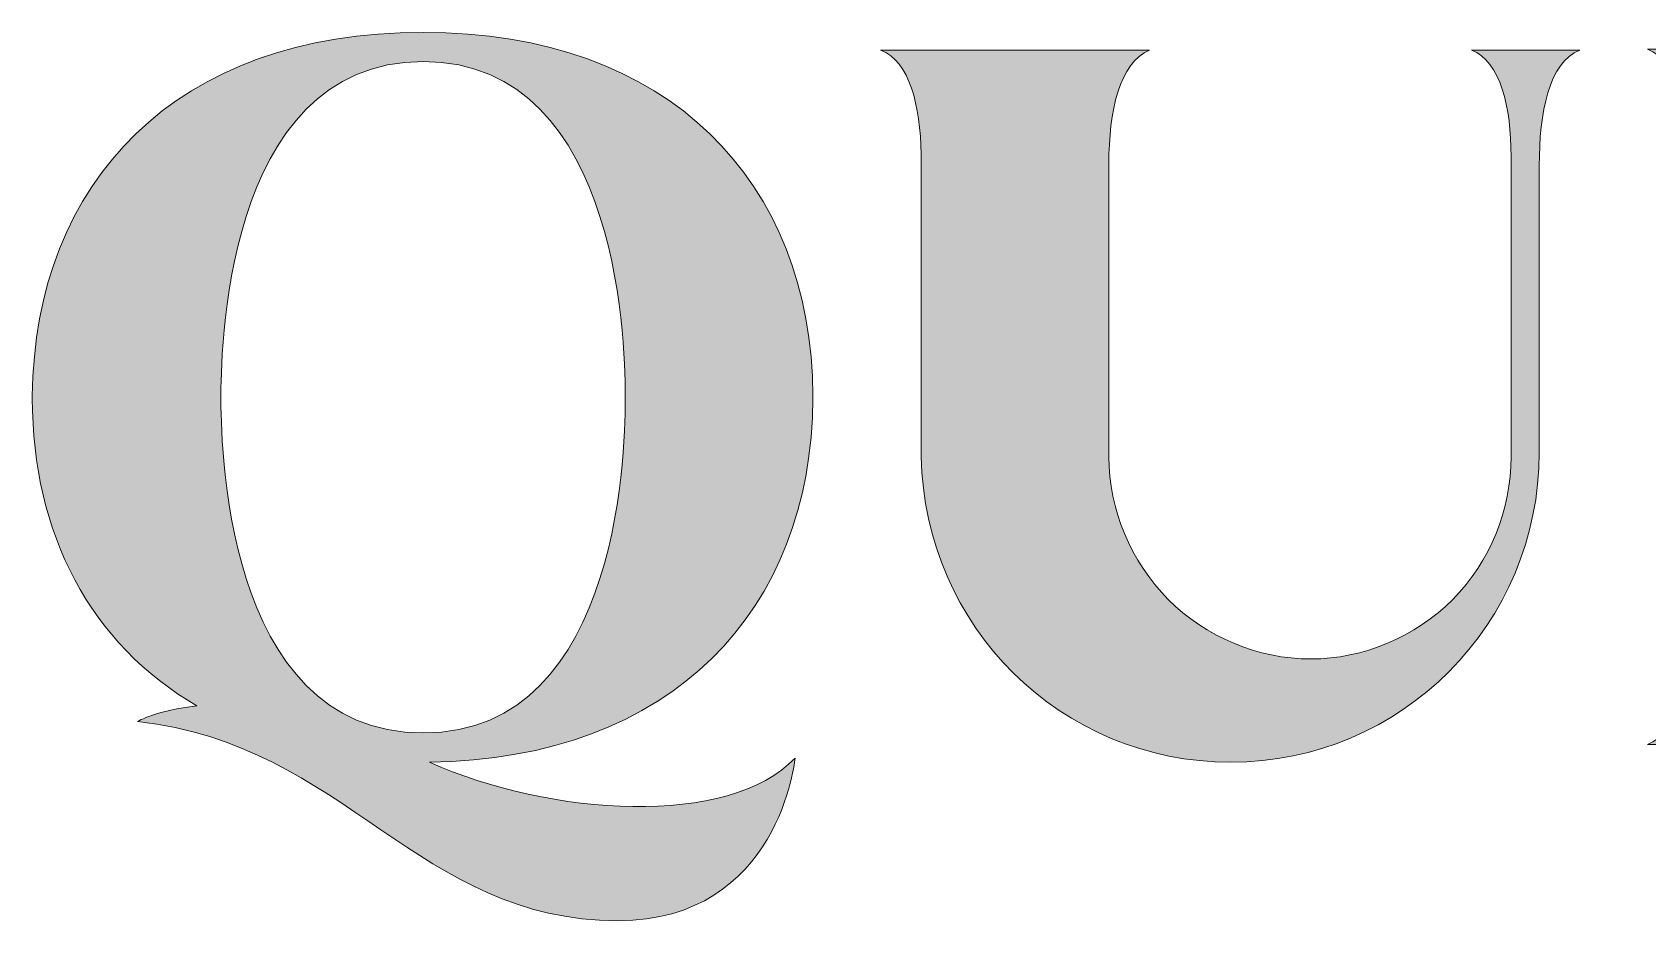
# Model space of a CAD drawing. Header units: inches. Extents: x 41 to 1035, y -807 to -273.
# Drawn here: x 64.9 to 538.2, y -806.6 to -546.4 of the extents above; entities that cross this region are included whole.
import ezdxf

# ---------------------------------------------------------------- set-up
doc = ezdxf.new("R2010")
doc.units = ezdxf.units.IN
doc.header["$MEASUREMENT"] = 0
doc.layers.add('Layer 1', color=7, linetype='Continuous')

# ---------------------------------------------------------------- blocks, each defined once
blk = doc.blocks.new('block 4')
at = {"layer": 'Layer 1', "true_color": 0xfccf0c}
h = blk.add_hatch(color=40, dxfattribs=at)
h.dxf.hatch_style = 2
edge = h.paths.add_edge_path()
edge.add_spline(control_points=[(293.6, -653.31), (293.6, -653.31), (293.6, -653.62), (293.6, -653.62), (293.29, -715.61), (252.37, -759.28), (181.22, -760.19), (216.64, -776.07), (269.17, -779.43), (288.41, -758.97), (288.41, -758.97), (283.83, -806.61), (236.5, -806.61), (177.86, -806.61), (156.79, -755), (95.72, -748.28), (95.72, -748.28), (101.52, -744.92), (113.13, -743.7), (81.98, -725.69), (64.88, -693.32), (64.88, -653.62), (64.88, -653.62), (64.88, -653.31), (64.88, -653.31), (64.88, -653.31), (64.88, -653.01), (64.88, -653.01), (65.49, -590.1), (107.02, -546.44), (179.39, -546.44), (251.46, -546.44), (293.29, -590.1), (293.6, -653.01), (293.6, -653.01), (293.6, -653.31), (293.6, -653.31)], knot_values=[0, 0, 0, 0, 1, 1, 1, 2, 2, 2, 3, 3, 3, 4, 4, 4, 5, 5, 5, 6, 6, 6, 7, 7, 7, 8, 8, 8, 9, 9, 9, 10, 10, 10, 11, 11, 11, 12, 12, 12, 12], degree=3, periodic=1)
edge = h.paths.add_edge_path()
edge.add_spline(control_points=[(238.63, -653.31), (238.63, -643.24), (238.63, -554.99), (179.39, -554.99), (120.15, -554.99), (120.15, -643.24), (120.15, -653.31), (120.15, -663.7), (120.15, -751.64), (179.39, -751.64), (238.63, -751.64), (238.63, -663.7), (238.63, -653.31)], knot_values=[0, 0, 0, 0, 1, 1, 1, 2, 2, 2, 3, 3, 3, 4, 4, 4, 4], degree=3, periodic=1)
h = blk.add_hatch(color=40, dxfattribs=at)
h.dxf.hatch_style = 2
edge = h.paths.add_edge_path()
edge.add_spline(control_points=[(518.36, -551.63), (509.2, -555.29), (506.45, -569.95), (506.45, -585.52), (506.45, -585.52), (506.45, -669.5), (506.45, -669.5), (506.45, -719.58), (466.14, -760.19), (416.06, -760.19), (366.29, -760.19), (326.28, -720.5), (325.37, -670.72), (325.37, -670.72), (325.37, -670.41), (325.37, -670.41), (325.37, -670.11), (325.37, -670.11), (325.37, -669.5), (325.37, -669.5), (325.37, -669.5), (325.37, -669.19), (325.37, -669.19), (325.37, -582.16), (325.37, -582.16), (325.06, -567.81), (322.01, -554.99), (313.46, -551.63), (313.46, -551.63), (325.37, -551.63), (325.37, -551.63), (325.37, -551.63), (380.33, -551.63), (380.33, -551.63), (380.33, -551.63), (392.24, -551.63), (392.24, -551.63), (383.39, -555.29), (380.33, -569.64), (380.33, -584.91), (380.33, -584.91), (380.33, -670.72), (380.33, -670.72), (380.33, -686.29), (386.74, -701.26), (397.74, -712.55), (408.73, -723.55), (424, -729.96), (439.58, -729.96), (454.84, -729.96), (470.11, -723.55), (481.11, -712.55), (492.1, -701.26), (498.21, -686.29), (498.21, -670.72), (498.21, -670.72), (498.21, -582.77), (498.21, -582.77), (498.21, -568.42), (495.15, -554.99), (486.6, -551.63), (486.6, -551.63), (506.45, -551.63), (506.45, -551.63), (506.45, -551.63), (518.36, -551.63), (518.36, -551.63)], knot_values=[0, 0, 0, 0, 1, 1, 1, 2, 2, 2, 3, 3, 3, 4, 4, 4, 5, 5, 5, 6, 6, 6, 7, 7, 7, 8, 8, 8, 9, 9, 9, 10, 10, 10, 11, 11, 11, 12, 12, 12, 13, 13, 13, 14, 14, 14, 15, 15, 15, 16, 16, 16, 17, 17, 17, 18, 18, 18, 19, 19, 19, 20, 20, 20, 21, 21, 21, 22, 22, 22, 22], degree=3, periodic=1)
h = blk.add_hatch(color=40, dxfattribs=at)
h.dxf.hatch_style = 2
edge = h.paths.add_edge_path()
edge.add_spline(control_points=[(538.22, -551.32), (538.22, -551.32), (676.55, -551.32), (676.55, -551.32), (676.55, -551.32), (676.55, -571.48), (676.55, -571.48), (672.89, -563.23), (660.37, -559.87), (646.32, -559.57), (646.32, -559.57), (605.09, -559.57), (605.09, -559.57), (605.09, -559.57), (605.09, -636.21), (605.09, -636.21), (605.09, -636.21), (633.19, -636.21), (633.19, -636.21), (646.01, -636.21), (657.92, -633.47), (660.67, -625.83), (660.67, -625.83), (660.67, -655.15), (660.67, -655.15), (657.92, -647.82), (646.32, -645.07), (633.49, -644.46), (633.49, -644.46), (605.09, -644.46), (605.09, -644.46), (605.09, -644.46), (605.09, -747.06), (605.09, -747.06), (605.09, -747.06), (647.54, -747.06), (647.54, -747.06), (660.98, -746.15), (672.89, -743.09), (676.55, -735.15), (676.55, -735.15), (676.55, -755), (676.55, -755), (676.55, -755), (538.22, -755), (538.22, -755), (546.77, -751.34), (549.82, -738.51), (550.13, -723.86), (550.13, -723.86), (550.13, -582.16), (550.13, -582.16), (549.82, -567.81), (546.77, -554.99), (538.22, -551.32)], knot_values=[0, 0, 0, 0, 1, 1, 1, 2, 2, 2, 3, 3, 3, 4, 4, 4, 5, 5, 5, 6, 6, 6, 7, 7, 7, 8, 8, 8, 9, 9, 9, 10, 10, 10, 11, 11, 11, 12, 12, 12, 13, 13, 13, 14, 14, 14, 15, 15, 15, 16, 16, 16, 17, 17, 17, 18, 18, 18, 18], degree=3, periodic=1)
at = {"layer": 'Layer 1', "lineweight": 0}
for points, knots in [([(293.6, -653.31), (293.6, -653.31), (293.6, -653.62), (293.6, -653.62), (293.29, -715.61), (252.37, -759.28), (181.22, -760.19), (216.64, -776.07), (269.17, -779.43), (288.41, -758.97), (288.41, -758.97), (283.83, -806.61), (236.5, -806.61), (177.86, -806.61), (156.79, -755), (95.72, -748.28), (95.72, -748.28), (101.52, -744.92), (113.13, -743.7), (81.98, -725.69), (64.88, -693.32), (64.88, -653.62), (64.88, -653.62), (64.88, -653.31), (64.88, -653.31), (64.88, -653.31), (64.88, -653.01), (64.88, -653.01), (65.49, -590.1), (107.02, -546.44), (179.39, -546.44), (251.46, -546.44), (293.29, -590.1), (293.6, -653.01), (293.6, -653.01), (293.6, -653.31), (293.6, -653.31)], [0, 0, 0, 0, 1, 1, 1, 2, 2, 2, 3, 3, 3, 4, 4, 4, 5, 5, 5, 6, 6, 6, 7, 7, 7, 8, 8, 8, 9, 9, 9, 10, 10, 10, 11, 11, 11, 12, 12, 12, 12]), ([(518.36, -551.63), (509.2, -555.29), (506.45, -569.95), (506.45, -585.52), (506.45, -585.52), (506.45, -669.5), (506.45, -669.5), (506.45, -719.58), (466.14, -760.19), (416.06, -760.19), (366.29, -760.19), (326.28, -720.5), (325.37, -670.72), (325.37, -670.72), (325.37, -670.41), (325.37, -670.41), (325.37, -670.11), (325.37, -670.11), (325.37, -669.5), (325.37, -669.5), (325.37, -669.5), (325.37, -669.19), (325.37, -669.19), (325.37, -582.16), (325.37, -582.16), (325.06, -567.81), (322.01, -554.99), (313.46, -551.63), (313.46, -551.63), (325.37, -551.63), (325.37, -551.63), (325.37, -551.63), (380.33, -551.63), (380.33, -551.63), (380.33, -551.63), (392.24, -551.63), (392.24, -551.63), (383.39, -555.29), (380.33, -569.64), (380.33, -584.91), (380.33, -584.91), (380.33, -670.72), (380.33, -670.72), (380.33, -686.29), (386.74, -701.26), (397.74, -712.55), (408.73, -723.55), (424, -729.96), (439.58, -729.96), (454.84, -729.96), (470.11, -723.55), (481.11, -712.55), (492.1, -701.26), (498.21, -686.29), (498.21, -670.72), (498.21, -670.72), (498.21, -582.77), (498.21, -582.77), (498.21, -568.42), (495.15, -554.99), (486.6, -551.63), (486.6, -551.63), (506.45, -551.63), (506.45, -551.63), (506.45, -551.63), (518.36, -551.63), (518.36, -551.63)], [0, 0, 0, 0, 1, 1, 1, 2, 2, 2, 3, 3, 3, 4, 4, 4, 5, 5, 5, 6, 6, 6, 7, 7, 7, 8, 8, 8, 9, 9, 9, 10, 10, 10, 11, 11, 11, 12, 12, 12, 13, 13, 13, 14, 14, 14, 15, 15, 15, 16, 16, 16, 17, 17, 17, 18, 18, 18, 19, 19, 19, 20, 20, 20, 21, 21, 21, 22, 22, 22, 22]), ([(538.22, -551.32), (538.22, -551.32), (676.55, -551.32), (676.55, -551.32), (676.55, -551.32), (676.55, -571.48), (676.55, -571.48), (672.89, -563.23), (660.37, -559.87), (646.32, -559.57), (646.32, -559.57), (605.09, -559.57), (605.09, -559.57), (605.09, -559.57), (605.09, -636.21), (605.09, -636.21), (605.09, -636.21), (633.19, -636.21), (633.19, -636.21), (646.01, -636.21), (657.92, -633.47), (660.67, -625.83), (660.67, -625.83), (660.67, -655.15), (660.67, -655.15), (657.92, -647.82), (646.32, -645.07), (633.49, -644.46), (633.49, -644.46), (605.09, -644.46), (605.09, -644.46), (605.09, -644.46), (605.09, -747.06), (605.09, -747.06), (605.09, -747.06), (647.54, -747.06), (647.54, -747.06), (660.98, -746.15), (672.89, -743.09), (676.55, -735.15), (676.55, -735.15), (676.55, -755), (676.55, -755), (676.55, -755), (538.22, -755), (538.22, -755), (546.77, -751.34), (549.82, -738.51), (550.13, -723.86), (550.13, -723.86), (550.13, -582.16), (550.13, -582.16), (549.82, -567.81), (546.77, -554.99), (538.22, -551.32)], [0, 0, 0, 0, 1, 1, 1, 2, 2, 2, 3, 3, 3, 4, 4, 4, 5, 5, 5, 6, 6, 6, 7, 7, 7, 8, 8, 8, 9, 9, 9, 10, 10, 10, 11, 11, 11, 12, 12, 12, 13, 13, 13, 14, 14, 14, 15, 15, 15, 16, 16, 16, 17, 17, 17, 18, 18, 18, 18]), ([(238.63, -653.31), (238.63, -643.24), (238.63, -554.99), (179.39, -554.99), (120.15, -554.99), (120.15, -643.24), (120.15, -653.31), (120.15, -663.7), (120.15, -751.64), (179.39, -751.64), (238.63, -751.64), (238.63, -663.7), (238.63, -653.31)], [0, 0, 0, 0, 1, 1, 1, 2, 2, 2, 3, 3, 3, 4, 4, 4, 4])]:
    blk.add_open_spline(points, degree=3, knots=knots, dxfattribs=at)
blk = doc.blocks.new('block 2')
at = {"layer": 'Layer 1'}
blk.add_blockref('block 4', (0, 0), dxfattribs=at)

msp = doc.modelspace()

# ---------------------------------------------------------------- block references
at = {"layer": 'Layer 1'}
msp.add_blockref('block 2', (0, 0), dxfattribs=at)

doc.saveas('drawing.dxf')
